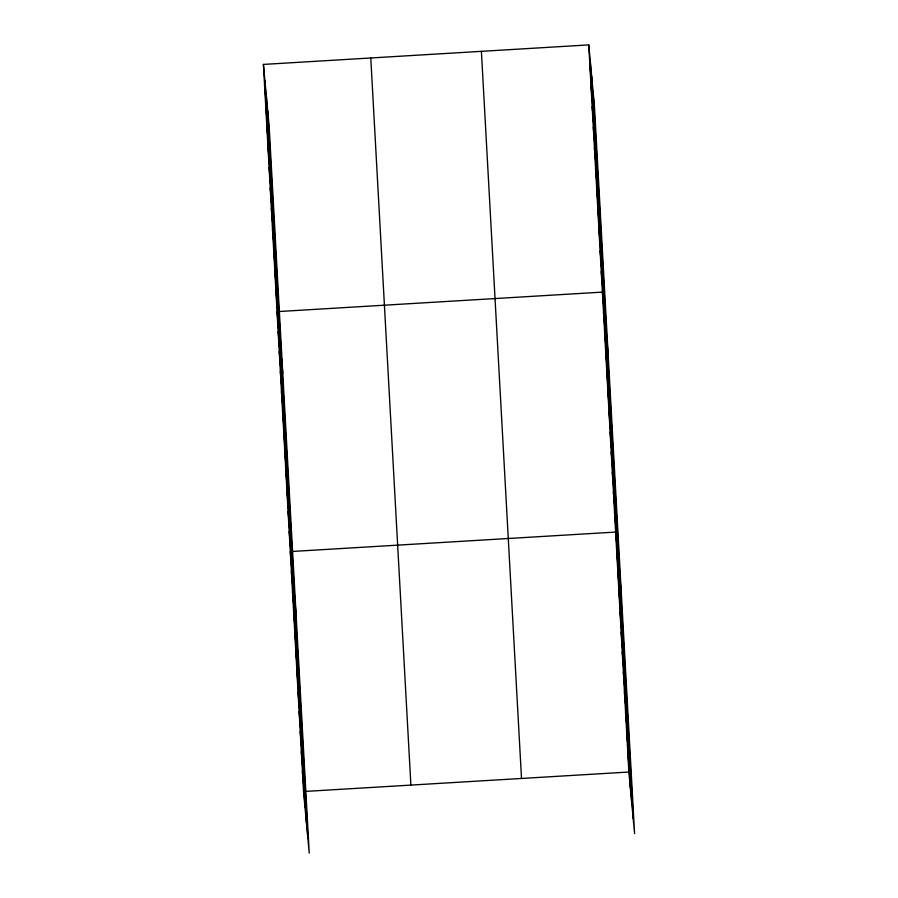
<?xml version="1.0" encoding="UTF-8"?>
<svg xmlns="http://www.w3.org/2000/svg" width="898" height="898" viewBox="0 0 898 898"><rect width="100%" height="100%" fill="white"/><g stroke="black" fill="none" stroke-linecap="round" stroke-linejoin="round"><path stroke-width="1.35" d="M263.417 64.42L269.131 125.978L309.238 853.1L303.535 791.531L263.417 64.42L588.762 44.9L594.465 106.469L634.583 833.58L628.869 772.022L588.762 44.9M303.535 791.531L628.869 772.022M589.896 65.498L591.378 81.46M591.03 86.107L592.512 102.069M592.164 106.705L593.645 122.667M593.309 127.303L594.79 143.265M594.442 147.912L595.924 163.874M595.576 168.51L597.058 184.472M596.71 189.108L598.191 205.07M597.855 209.717L599.336 225.679M598.988 230.315L600.47 246.277M600.122 250.912L601.604 266.874M601.256 271.522L602.738 287.483M608.103 353.689L602.401 292.119L277.055 311.64L282.769 373.198M603.501 312.111L604.983 328.073M604.601 332.114L606.083 348.076M605.712 352.106L607.183 368.068M606.812 372.098L608.294 388.059M607.912 392.1L609.394 408.062M609.012 412.092L610.494 428.054M610.124 432.095L611.605 448.046M611.224 452.087L612.705 468.049M612.324 472.079L613.805 488.041M613.424 492.082L614.905 508.044M614.535 512.073L616.017 528.035M621.349 593.634L615.635 532.065L290.29 551.585L296.003 613.154M616.735 552.068L618.217 568.03M617.846 572.06L619.317 588.022M618.947 592.051L620.428 608.013M620.047 612.054L621.528 628.016M621.147 632.046L622.628 648.008M622.258 652.038L623.74 668M623.358 672.041L624.84 688.003M624.458 692.032L625.94 707.994M625.569 712.024L627.04 727.986M626.669 732.027L628.151 747.989M627.769 752.019L629.251 767.981M264.551 85.018L266.033 100.98M265.685 105.616L267.166 121.578M266.829 126.225L268.311 142.187M267.963 146.823L269.445 162.785M269.097 167.421L270.579 183.383M270.231 188.03L271.712 203.992M271.376 208.628L272.857 224.59M272.509 229.226L273.991 245.188M273.643 249.835L275.125 265.797M274.777 270.433L276.258 286.395M275.922 291.031L277.403 306.993M278.156 331.631L279.637 347.593M279.256 351.623L280.737 367.585M280.367 371.626L281.849 387.588M281.467 391.618L282.949 407.58M282.567 411.61L284.049 427.571M283.678 431.612L285.149 447.574M284.778 451.604L286.26 467.566M285.878 471.596L287.36 487.558M286.978 491.599L288.46 507.561M288.09 511.591L289.571 527.553M289.19 531.582L290.671 547.544M291.401 571.577L292.871 587.539M292.501 591.58L293.983 607.542M293.601 611.572L295.083 627.534M294.701 631.563L296.183 647.525M295.812 651.566L297.294 667.528M296.912 671.558L298.394 687.52M298.013 691.55L299.494 707.512M299.113 711.553L300.594 727.515M300.224 731.544L301.706 747.506M301.324 751.536L302.806 767.498M302.424 771.539L303.906 787.501M593.073 91.416L633.191 818.538M591.636 75.915L631.754 803.025M590.244 60.862L630.351 787.984M481.395 51.343L521.514 778.454M370.773 57.977L410.891 785.088M267.727 110.937L307.846 838.047M266.291 95.424L306.409 822.546M264.899 80.382L305.017 807.493"/></g></svg>
